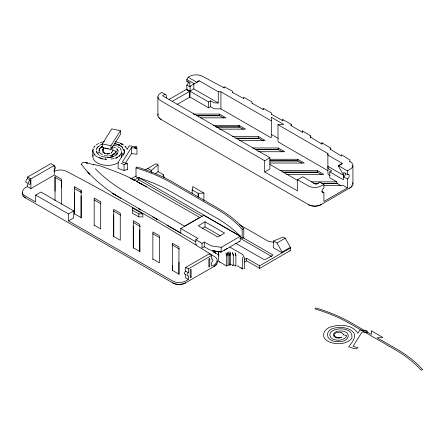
<?xml version="1.0" encoding="UTF-8"?>
<svg xmlns="http://www.w3.org/2000/svg" width="445" height="445" viewBox="0 0 445 445"><rect width="100%" height="100%" fill="white"/><g stroke="black" fill="none" stroke-linecap="round" stroke-linejoin="round"><path stroke-width="0.67" d="M55.035 200.578L55.035 177.288L61.883 181.237M61.56 204.327L61.56 181.054M74.604 214.301L74.604 186.778L81.124 190.538L81.124 192.346M81.124 218.067L81.124 190.538M113.731 214.796L113.731 236.479L120.256 240.239L120.256 213.133L113.731 209.367L113.731 236.896M133.294 226.088L133.294 247.77L139.819 251.536L139.819 229.854M172.426 265.832L172.426 270.365L178.946 274.126L178.946 262.066M185.71 274.192L185.71 277.958L188.318 279.46L188.318 275.694A1.847 1.062 -60 0 1 187.011 274.943A1.847 1.062 -60 0 1 188.318 272.685L188.318 268.919L211.664 255.441L211.664 259.207A1.847 1.062 -60 0 1 212.966 259.958A1.847 1.062 -60 0 1 211.664 262.216L211.664 265.982C215.781 265.292 219.925 259.474 214.929 256.91C166.669 226.41 117.13 197.953 66.622 171.353C62.723 169.467 57.878 169.473 54.017 171.459M246.608 260.764L244.572 262.022M291.152 125.729L291.152 124.355L282.786 119.533L282.786 120.751L271.589 114.293M291.152 124.355L291.152 125.646L302.35 132.26L302.35 130.902L310.716 135.875L310.716 137.944M310.716 135.875L310.716 137.271L321.913 144.058L321.913 142.762L330.279 147.89L330.279 149.264M330.279 147.89L330.279 149.192L341.482 156.145L341.482 154.715L349.848 159.916L349.848 161.986M334.262 335.319A4.595 2.653 0 0 0 334.646 336.07L336.42 337.215A4.595 2.653 0 0 0 338.562 337.594L339.908 337.521A4.595 2.653 0 0 0 341.538 337.082C342.567 336.999 338.784 338.528 338.1 338.067C336.592 337.927 334.952 337.571 333.895 336.387C331.614 333.16 336.748 330.985 339.368 331.024C352.612 330.14 349.798 342.567 338.439 341.599C325.173 342.372 323.064 328.677 337.215 327.648C342.483 326.997 348.246 327.859 352.429 331.33C357.919 336.092 351.739 342.656 348.708 346.766L354.665 348.763L358.169 347.907L353.069 346.243L362.063 331.992L367.564 332.587L366.914 330.752L359.883 330.045L357.813 333.255C352.568 324.778 340.369 323.966 331.625 326.736C325.623 327.609 320.072 335.591 326.235 340.03A15.809 9.128 0 0 0 329.617 342.044C336.248 344.597 344.58 344.541 350.304 339.919A12.638 7.298 0 0 0 351.906 337.672C353.235 327.353 335.43 326.602 330.357 332.637C326.797 341.282 344.536 342.884 346.766 335.558L343.418 334.824M242.341 268.975L242.18 268.368L241.112 267.929A0.729 0.59 -15.3 0 0 241.301 268.179L242.414 268.48M121.112 163.398L124.049 164.461L124.044 170.435L127.543 169.573L127.431 163.649L122.314 162.091L131.57 147.434L131.442 153.659L125.446 163.237M202.024 243.354L204.244 242.074L204.244 246.741L202.024 248.032L202.024 243.354L195.767 239.738L195.767 244.105L196.69 244.822M242.408 268.947L242.603 257.327M99.118 150.844L99.502 149.431M229.375 264.146L228.808 264.046M124.238 151.294L124.027 153.052M96.443 150.065L96.482 149.659M271.328 120.389L270.694 120.539L220.926 91.803L218.25 91.765L199.076 80.695L196.273 82.692M118.259 162.692C112.496 166.113 105.131 166.102 98.996 163.71A15.809 9.128 0 0 1 95.614 161.696C93.606 160.128 92.304 157.463 93.038 154.921M93.25 149.559L92.855 150.193L93.211 148.775M114.816 153.442L116.145 151.2L112.796 150.499L112.746 150.989A4.589 2.653 0 0 1 112.351 151.728L112.134 151.962A4.65 2.687 0 0 1 111.267 152.563L111.695 152.696L111.189 152.958M98.985 150.36L99.051 150.06M278.003 137.483L278.008 124.622L283.738 124.455L271.328 117.285L271.328 137.483L270.916 137.694L220.926 108.897L215.714 108.825A3.688 2.13 0 0 1 213.2 108.202L210.557 106.678L208.599 107.807L189.948 97.038L177.015 104.503M102.812 149.381L102.901 149.031M117.563 153.464L118.086 151.528L117.664 150.265M99.146 149.709L99.196 150.204L99.78 148.458L101.555 146.933L100.42 147.734M94.357 147L94.524 146.583M120.728 154.098L121.062 153.341M96.482 149.22L97.555 147.351M102.311 149.993L103.919 148.068M124.027 153.336L124.35 152.78L118.214 162.208L118.086 168.433L124.044 170.435M190.199 82.859A2.308 1.329 -60 0 0 189.815 82.97L186.817 81.235L186.817 79.494L188.124 77.23L189.598 76.379A9.223 5.323 0 0 1 202.336 76.217L224.091 87.837M114.159 154.304L114.788 153.597M102.278 143.891L111.745 128.878L120.411 130.702L120.411 134.462L110.95 149.476L102.278 147.657L102.278 143.891L110.95 145.71L120.411 130.702M120.072 154.982L118.036 156.868L115.16 158.236M93.817 147.49L94.407 146.661M99.602 148.808L99.93 148.363M117.486 153.553L115.199 155.689M96.737 148.196L98.228 146.433M127.192 149.242L129.217 145.854L136.287 146.744M211.336 250.596L221.093 252.076L239.861 241.251L240.239 240.717L240.239 236.351L203.721 215.269L180.765 228.519L180.776 233.019L112.858 193.425L120.912 198.52M221.093 252.076L221.198 247.348L240.239 236.351M103.212 149.303L102.522 150.633L103.001 152.001M97.411 153.781L98.89 152.301M116.657 154.732L117.691 153.558M135.998 167.943L136.843 166.992A143.568 82.887 0 0 1 172.599 182.066L217.7 208.099A143.568 82.887 0 0 1 243.799 228.741L243.799 237.78L242.158 238.27A141.721 81.819 0 0 0 216.392 217.889L171.297 191.856A141.721 81.819 0 0 0 135.998 176.977L135.998 167.943A141.721 81.819 0 0 1 171.297 182.817L216.392 208.855A141.721 81.819 0 0 1 242.158 229.231L242.158 238.27M94.763 146.255L95.18 145.827M120.25 155.016L120.628 154.638M114.315 153.814L113.308 154.432M215.297 253.166L215.241 252.849L218.962 255.252M104.67 158.96L106.043 159.099L104.942 159.304M119.182 156.351L119.744 155.856M151.228 172.482L151.228 170.446L158.053 164.822L156.067 163.671L145.459 169.795M155.427 173.761L158.053 171.598L158.053 164.822M98.061 147.05L99.013 146.283M244.322 259.596L246.608 258.272L246.608 260.842L259.652 268.374L290.379 250.552L290.429 247.27L285.212 238.236L283.226 237.085L273.48 241.029L273.48 247.804L282.141 252.81L282.141 252.054L276.929 243.02L273.48 241.029M111.272 152.919L111.595 152.691M101.477 146.878L101.861 146.616M106.043 159.099L105.565 159.427L106.505 159.421M96.343 144.859L97.216 144.297M101.977 146.566L102.678 146.16M165.034 94.329L162.559 95.758L269.904 157.73L269.904 168.955L264.686 171.965L264.686 160.745L160.601 100.653A9.223 5.323 0 0 1 160.601 93.122L161.774 92.443L166.341 95.08L166.341 97.855M27.167 182.817A2.492 1.435 -60 0 1 25.877 181.332A2.492 1.435 -60 0 1 27.623 178.556L27.623 177.049L50.975 163.571L54.234 165.451L54.234 175.091L30.889 188.569L27.623 186.689C23.296 187.401 19.836 193.497 24.953 195.761L35.711 201.974L35.711 195.043L40.929 192.034L73.67 210.936L73.67 217.861L68.452 220.876L68.452 213.945L35.711 195.043M27.623 177.049L30.889 178.929L54.234 165.451M169.011 99.485L186.233 89.545L189.492 91.425L189.637 97.271L189.882 91.203L186.622 89.317L190.076 91.086L193.859 88.905L218.25 102.984L218.25 91.765M172.271 101.371L189.492 91.425M189.882 91.203L208.599 101.933L210.557 100.804L213.2 102.328A3.688 2.13 0 0 0 215.714 102.951L218.25 102.984M68.452 213.945L73.67 210.936M133.917 180.225L138.695 177.466L240.678 236.345M136.715 181.182L138.512 180.142M192.162 193.358L192.162 189.898L192.646 189.614M192.162 189.898L198.131 193.341L203.91 193.063L203.91 200.701M264.686 160.745L269.904 157.73M184.608 226.216L199.738 217.483M205.017 221.81L198.231 225.732L217.8 237.029L224.591 233.108L205.017 221.81L205.017 226.928L220.442 235.828M202.191 228.563L205.017 226.928M264.686 171.965L297.555 190.944L297.555 179.719L302.772 176.71L316.072 184.391L319.988 182.133L323.899 184.391L323.899 188.118A2.72 1.569 -60 0 0 322.041 191.411A2.72 1.569 -60 0 0 323.899 192.557L323.899 201.485L347.378 187.929L347.378 179.007L343.729 176.899L343.729 172.454L347.378 174.562A2.72 1.557 -60.4 0 1 348.585 174.418M195.767 239.738L197.981 238.459L180.765 228.519M341.009 185.76L336.859 183.362L336.859 181.855L329.773 177.766L329.773 171.892L343.379 179.747L343.379 174.718L338.339 165.996L338.339 165.618L342.255 163.359L327.943 155.099L327.882 153.553L278.003 124.689M338.339 165.996L342.255 163.732M329.773 171.892L331.725 170.758L329.083 169.234A3.688 2.13 0 0 1 328.004 167.782L327.943 166.319L343.774 175.458M323.899 184.391L321.29 185.899A9.223 5.323 0 0 1 308.252 185.899L297.555 179.719M185.37 274.331A1.847 1.062 -60 0 1 184.414 273.236A1.847 1.062 -60 0 1 185.71 271.177L185.71 267.412L209.055 253.934L211.664 255.441M224.046 250.34L227.223 248.51M188.318 279.46C183.885 282.798 177.549 283.665 172.599 281.006L68.452 220.876M276.929 243.02L285.212 238.236M282.141 252.054L290.429 247.27M246.608 258.272L259.652 265.804L290.479 248.004M131.47 178.64L136.22 175.903M113.063 154.727L111.189 155.288M97.65 144.019L98.829 143.396M114.788 155.895L109.882 157.346M99.458 145.487L101.733 144.308M290.101 250.796L289.673 250.958M239.549 241.379L238.937 241.468L239.861 241.251M100.108 142.856L102.255 142.094M102.044 144.514L102.461 144.386M242.158 229.231L243.799 228.741M111.773 156.985L113.364 156.562L110.722 157.224M124.049 164.461L127.431 163.649M102.995 141.899L104.569 141.566M110.01 153.597L108.663 153.831M114.499 153.225L114.916 153.147M114.27 158.537L111.055 159.076M110.85 155.589L109.581 155.783M105.849 155.767L108.235 155.9M109.159 157.358L110.199 157.28M278.37 141.549L278.036 141.855L327.882 170.646L328.004 173.656A3.688 2.13 0 0 0 329.083 175.108L330.14 175.719M109.292 153.798L105.326 153.519M193.23 114.081L219.468 114.081L225.988 117.847L200.439 117.847M196.679 115.589L219.468 115.589L223.618 117.986M197.135 115.806L219.852 115.806M213.483 125.379L239.032 125.379L245.557 129.145L219.313 129.145M215.552 126.881L239.032 126.881L243.181 129.278M216.698 127.103L239.416 127.103M232.357 136.671L258.595 136.671L265.12 140.436L239.571 140.436M235.811 138.178L258.595 138.178L263.34 140.915M236.262 138.401L258.979 138.401M252.615 147.968L278.164 147.968L284.683 151.734L258.445 151.734M255.374 149.476L278.164 149.476L282.314 151.873M255.825 149.692L278.542 149.692M270.104 159.266L297.727 159.266L304.247 163.031L269.72 163.031M270.104 160.767L297.727 160.767L301.877 163.165M269.887 160.99L298.111 160.99M280.005 170.557L317.291 170.557L323.815 174.323L286.524 174.323M282.764 172.065L317.291 172.065L322.035 174.802M283.943 172.287L317.674 172.287M311.305 181.855L336.859 181.855M313.38 183.362L318.214 183.362M321.663 183.362L336.859 183.362M314.52 183.579L317.964 183.579M322.097 183.579L337.238 183.579M324.043 185.621L343.379 185.621L347.378 187.929M132.315 210.151L138.807 213.9L142.839 213.9L142.839 216.91L138.807 216.91L132.315 213.161L132.315 207.826L142.839 213.9M108.391 148.725L107.94 148.719A4.567 2.637 0 0 1 106.616 148.563L105.009 147.985M107.545 157.424L108.613 157.43M106.4 157.374L108.73 157.441M243.866 268.635L244.628 268.341A0.923 0.729 -25.4 0 0 244.65 268.168L244.65 258.256L243.732 257.021M214.512 252.832L215.413 252.916L213.917 252.026M101.516 158.754L104.03 159.121M131.442 153.659L136.943 154.259L136.943 148.58L136.203 146.561M131.486 147.651L136.087 148.185L134.546 147.729L136.793 148.28M242.547 268.847L242.414 268.546M220.954 251.942L212.376 250.813L216.893 251.408M91.014 164.021C89.345 163.821 80.973 160.022 81.574 164.834M221.198 247.348L211.13 245.818L204.244 242.074M210.657 250.14L210.313 249.945M105.81 157.313L101.438 156.267M273.892 242.308L268.507 241.418L239.666 224.764M101.733 154.415L102.506 154.665M114.621 143.78L120.028 145.359L117.719 144.269L120.028 145.359M114.604 143.462L116.434 143.83M127.103 169.478L127.543 169.573M104.536 155.349L105.421 155.544M93.333 164.377L101.054 166.163L120.295 173.417A199.799 115.355 0 0 1 135.541 180.62L200.144 217.716M115.589 141.699L119.093 142.706M113.736 145.098L115.116 145.476M86.113 162.781L87.426 163.176L85.273 162.497M99.168 157.497L102.328 158.542M118.492 144.831L119.099 145.037M115.466 145.582L116.518 145.982M100.887 158.42L97.36 156.818M341.204 332.66L341.582 332.804A4.689 2.703 0 0 1 342.533 333.361L342.989 333.811A4.595 2.653 0 0 1 343.412 334.829M233.998 264.998L235.878 265.904L235.889 254.69L235.099 252.716M231.389 264.553L233.269 265.465L233.28 254.251L232.49 252.276M218.495 251.809L218.54 261.221L226.611 266.038L226.766 254.857L225.971 252.771M115.466 147.935L114.109 147.289M105.142 153.447L103.318 152.362M119.766 142.934L122.509 144.414L120.656 143.407M121.535 146.655L118.987 145.281L119.533 145.56M219.151 261.749L219.874 262.088M130.424 178.417L134.496 180.359M136.754 181.504L146.6 186.805M121.852 143.958L120.512 143.273L122.509 144.414M141.488 183.924L140.292 183.307L142.678 184.536M232.457 92.388L243.654 98.551M252.02 103.212L263.223 109.514M152.735 216.926L157.408 219.608L156.239 218.89M117.63 146.522L119.471 147.762M195.427 241.624L167.008 225.259M188.124 77.23L196.595 82.125M338.339 165.618L347.378 170.835L347.378 174.562M186.817 79.494L194.315 83.821M188.063 81.513A2.308 1.329 -60 0 1 186.817 84.973L189.815 86.708A2.308 1.329 -60 0 0 190.199 86.38M271.328 134.384L278.42 138.478M321.813 191.356L323.899 192.557M270.02 164.5L297.711 180.492M203.91 193.063L192.646 186.561L192.646 190.032M158.053 171.598L163.176 174.551L164.238 177.655M147.779 168.455L151.228 170.446M243.076 237.73L273.069 255.046L265.893 259.185A1.847 1.062 0 0 1 263.284 259.185L235.611 243.209M138.695 177.466L138.695 179.724L202.286 216.437M240.078 238.259L271.867 256.609M230.015 247.209L242.519 254.429L244.016 256.926M184.675 226.26L127.548 193.275C115.9 186.427 104.636 178.545 95.336 168.7M204.244 246.741L209.817 249.951M237.213 265.787L241.435 268.229M74.276 188.396L81.452 192.535M94.168 199.877L101.015 203.832M113.408 210.986L120.578 215.124M133.294 222.467L140.142 226.422M152.863 233.764L159.71 237.719M172.104 244.872L179.274 249.011M185.71 267.412L188.318 268.919M27.623 178.556L30.232 180.058L30.232 184.124A2.492 1.435 -60 0 1 28.474 183.112A2.492 1.435 -60 0 1 30.232 180.058M185.71 271.177L188.318 272.685M94.168 225.181L100.687 228.947L100.687 201.835L94.168 198.07L94.168 225.598M152.863 259.068L159.382 262.834L159.382 235.722L152.863 231.956L152.863 259.485M99.636 155.394L100.175 155.711M137.911 182.244L139.591 183.223M349.848 161.413L350.521 161.835A9.223 5.323 0 0 1 351.205 168.527A123.983 71.584 0 0 1 347.378 170.835M101.471 154.053L99.708 152.707L99.096 151.205M112.858 193.425L115.45 195.038A204.544 118.092 0 0 1 103.596 186.583L99.241 183.034A204.144 117.864 0 0 1 85.852 169.918L81.429 164.405M123.037 144.631L123.588 144.987M214.351 252.588L213.923 252.098M96.788 156.629L94.635 154.932M116.59 149.058L117.124 149.464M98.857 154.871L97.666 153.759L96.509 151.528M235.327 265.682L235.628 265.938M232.718 265.242L233.019 265.498M230.11 264.803L230.66 265.02L230.677 253.917L229.881 251.837M228.808 265.114L229.359 265.331L229.375 254.229L228.58 252.148M227.501 265.426L228.051 265.643L228.068 254.54L227.273 252.46M226.199 265.737L226.494 265.993M121.034 145.999L122.803 147.556M121.869 147.128L124.005 150.51M124.817 145.988L125.763 147.022M87.643 171.993L89.434 173.906M125.145 146.399L125.968 147.284M121.808 153.002L123.476 155.16M88.11 172.243L89.812 174.151M94.312 153.87L94.857 154.537M94.346 154.454L93.139 152.374L92.905 150.327M120.495 148.847L121.229 150.204M118.125 150.521L117.007 148.875L117.43 149.62M126.313 147.634L127.064 149.131M218.684 256.031L218.59 251.826M235.099 253.784L235.894 255.864M232.49 253.339L233.286 255.424M229.881 252.899L230.677 254.985M228.58 253.211L229.375 255.297M227.273 253.522L228.068 255.608M225.971 253.834L226.766 255.919M121.168 155.706L121.529 157.28M96.176 151.2L96.598 152.485M120.328 148.713L120.434 149.058M124.144 150.371L124.472 151.706L123.91 149.225L124.049 149.904M213.945 252.51L213.917 250.707M121.485 151.339L121.529 151.751M92.816 151.228L92.799 150.777L92.81 156.273M121.602 152.157L121.607 157.168M352.924 165.629L352.924 184.23M327.882 153.553L327.882 170.646M321.913 142.762L321.913 144.141M317.291 170.557L317.291 172.065M302.35 130.902L302.35 132.282M297.727 159.266L297.727 160.767M282.786 119.533L282.786 120.912M278.164 147.968L278.164 149.476M278.003 138.551L278.003 140.681M271.589 114.421L271.589 113.041L263.223 108.274L263.223 109.648M259.652 265.804L259.652 268.374M258.595 136.671L258.595 138.178M252.02 103.257L252.02 101.877L243.654 97.233L243.654 98.612M239.032 125.379L239.032 126.881M232.457 92.538L232.457 91.158L224.091 86.653L224.091 88.032M220.926 91.803L220.926 108.897M219.468 114.081L219.468 115.589M210.557 100.804L210.557 106.678M208.599 101.933L208.599 107.807M199.076 80.695L199.076 81.073L190.076 86.269L190.076 91.086M198.615 193.063L198.615 197.23M198.131 193.341L198.131 196.807M193.859 84.083L193.859 88.905M189.948 91.164L189.948 97.038M189.815 82.97L189.815 86.708M186.817 84.973L186.817 89.206M178.946 274.543L178.946 247.019L172.426 243.254L172.426 270.783M163.176 174.551L163.176 176.248M157.897 96.888L157.897 115.489M139.819 251.953L139.819 224.425L133.294 220.664L133.294 248.188M138.807 213.9L138.807 216.91M116.145 151.2L116.145 155.216M112.796 145.949L112.796 150.56M110.95 145.71L110.95 149.476M103.585 147.495L103.585 152.768M81.124 195.967L81.124 217.649L74.604 213.884L74.604 192.201M74.604 186.778L74.604 188.58M61.56 187.412L61.56 179.246L55.035 175.48L55.035 191.178M30.889 178.929L30.889 188.569M27.623 183.301L27.623 186.689M112.796 146.21A4.65 2.687 0 0 1 112.752 146.466L112.134 147.445A4.65 2.687 0 0 1 111.578 147.885M138.695 179.724A1.847 1.062 0 0 1 139.224 179.513M341.204 332.676A4.595 2.653 0 0 0 339.518 332.326L338.612 332.276A4.595 2.653 0 0 0 335.43 333.155L334.874 333.555A4.595 2.653 0 0 0 334.267 334.545L334.206 334.79A4.689 2.703 0 0 0 334.251 335.313M186.817 81.235A2.308 1.329 -60 0 1 187.2 81.124M351.878 185.615A8.299 4.789 0 0 1 349.575 188.168M161.251 119.627A8.299 4.795 0 0 1 159.104 117.48M345.52 173.077A2.72 1.569 -60 0 1 343.729 176.899M347.456 178.951A2.72 1.557 -60.4 0 0 348.713 177.505A2.72 1.535 -61.1 0 0 348.674 174.468M321.29 204.494A9.223 5.323 0 0 1 308.252 204.494M158.298 113.942A9.223 5.323 0 0 0 160.601 119.254L308.902 204.872A8.299 4.795 0 0 0 320.639 204.872L351.205 187.128A9.223 5.323 0 0 0 352.635 182.689M91.581 164.177A204.65 118.153 0 0 1 93.834 164.822M54.034 166.386A2.492 1.435 -60 0 1 55.341 167.598A2.492 1.435 -60 0 1 54.034 170.313M217.021 260.92A9.223 5.323 0 0 1 214.64 266.071L184.992 283.187A8.299 4.795 0 0 1 173.25 283.187L24.953 197.569A9.223 5.323 0 0 1 22.428 192.763M185.643 282.814A9.223 5.323 0 0 1 172.599 282.814M25.604 197.947A8.299 4.795 0 0 1 23.457 195.794M216.292 263.896A8.299 4.795 0 0 1 216.103 264.369M215.831 264.831A8.299 4.795 0 0 1 213.989 266.449M371.597 330.969L371.597 334.028L371.113 334.306L351.55 323.009A143.568 82.887 0 0 0 315.794 307.94L314.949 308.886A141.721 81.824 0 0 1 350.248 323.765L395.344 349.798A141.721 81.824 0 0 1 421.109 370.179L422.75 369.689A143.568 82.887 0 0 0 396.645 349.047L377.082 337.749L382.861 337.471L371.597 330.969M113.731 153.937L112.034 155.288L113.731 153.937M117.38 157.541L116.34 158.058L117.38 157.541M107.54 153.875L107.028 153.892L107.868 153.887L107.54 153.875M140.331 209.706L138.846 208.877L140.748 209.984L140.331 209.706M104.709 153.347L103.023 152.246L104.709 153.347M209.773 266.121L209.773 258.79A0.645 0.373 -60 0 0 209.317 258.528A0.645 0.373 -60 0 0 208.861 259.318L208.861 266.644A0.645 0.373 -60 0 0 209.317 266.905A0.645 0.373 -60 0 0 209.773 266.121M191.122 276.89L191.122 269.559A0.645 0.373 -60 0 0 190.666 269.297A0.645 0.373 -60 0 0 190.21 270.087L190.21 277.413A0.645 0.373 -60 0 0 190.666 277.674A0.645 0.373 -60 0 0 191.122 276.89"/></g></svg>
